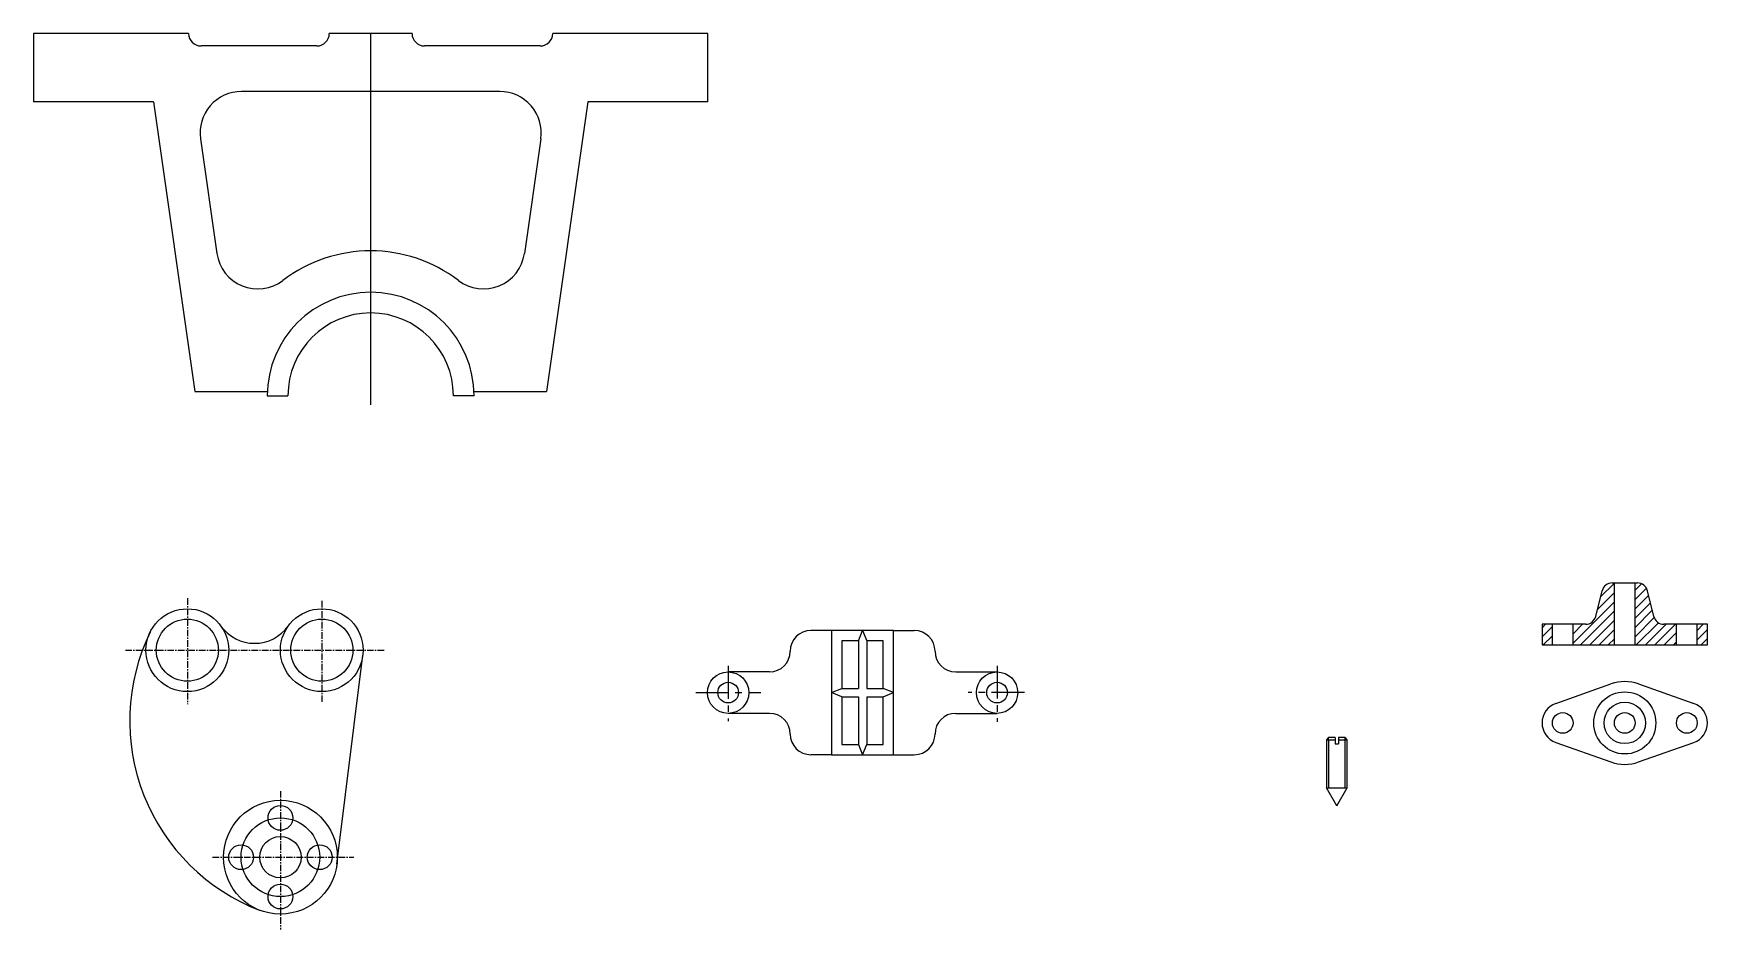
# Model space of a CAD drawing. Header units: millimetres. Extents: x 119 to 929, y 124 to 556.
import ezdxf

# ---------------------------------------------------------------- set-up
doc = ezdxf.new("R2010")
doc.units = ezdxf.units.MM
doc.header["$LTSCALE"] = 0.5
doc.linetypes.add('CENTER', pattern=[50.8, 31.75, -6.35, 6.35, -6.35])

msp = doc.modelspace()

# ---------------------------------------------------------------- hatches: boundary and pattern name
at = {"ltscale": 0.5}
h = msp.add_hatch(dxfattribs=at)
h.set_pattern_fill('ANSI31', color=256, style=0)
h.paths.add_polyline_path([(883.68, 291.09), (882.59, 291.09, 0.344151), (877.74, 287.31), (874.63, 274.88, -0.344151), (869.78, 271.09), (863.68, 271.09), (863.68, 261.09), (883.68, 261.09)])
h.paths.add_polyline_path([(853.68, 271.09), (848.68, 271.09), (848.68, 261.09), (853.68, 261.09)])
h.paths.add_polyline_path([(913.68, 271.09), (907.59, 271.09, -0.344151), (902.74, 274.88), (899.63, 287.31, 0.344151), (894.78, 291.09), (893.68, 291.09), (893.68, 261.09), (913.68, 261.09)])
h.paths.add_polyline_path([(928.68, 271.09), (923.68, 271.09), (923.68, 261.09), (928.68, 261.09)])

# ---------------------------------------------------------------- linework, layer by layer
for p, q in [((119.41, 556.47), (119.41, 523.47)), ((194.41, 556.47), (119.41, 556.47)), ((194.41, 556.47), (194.41, 556.47)), ((256.41, 550.47), (200.41, 550.47)), ((262.41, 556.47), (262.41, 556.47)), ((302.41, 556.47), (262.41, 556.47)), ((282.41, 556.47), (282.41, 377.06)), ((302.41, 556.47), (302.41, 556.47)), ((364.41, 550.47), (308.41, 550.47)), ((445.41, 556.47), (370.41, 556.47)), ((370.41, 556.47), (370.41, 556.47)), ((445.41, 523.47), (445.41, 556.47)), ((344.86, 528.47), (219.96, 528.47)), ((344.86, 528.47), (219.96, 528.47)), ((344.86, 528.47), (219.96, 528.47)), ((177.41, 523.47), (119.41, 523.47)), ((177.41, 523.47), (197.41, 383.47)), ((387.41, 523.47), (367.41, 383.47)), ((445.41, 523.47), (387.41, 523.47)), ((200.16, 505.64), (208.07, 450.24)), ((364.66, 505.64), (356.74, 450.24)), ((197.41, 383.47), (232.45, 383.47)), ((232.41, 381.47), (242.41, 381.47)), ((332.41, 381.47), (322.41, 381.47)), ((332.37, 383.47), (367.41, 383.47)), ((874.63, 274.88), (877.74, 287.31)), ((882.59, 291.09), (894.78, 291.09)), ((883.68, 261.09), (883.68, 291.09)), ((893.68, 261.09), (893.68, 291.09)), ((902.74, 274.88), (899.63, 287.31)), ((848.68, 271.09), (848.68, 261.09)), ((869.78, 271.09), (848.68, 271.09)), ((853.68, 261.09), (853.68, 271.09)), ((863.68, 261.09), (863.68, 271.09)), ((928.68, 271.09), (907.59, 271.09)), ((913.68, 261.09), (913.68, 271.09)), ((923.68, 261.09), (923.68, 271.09)), ((928.68, 261.09), (928.68, 271.09)), ((848.68, 261.09), (928.68, 261.09)), ((855.35, 232.86), (882.02, 242.29)), ((895.35, 242.29), (922.02, 232.86)), ((745.51, 216.35), (744.51, 215.35)), ((744.51, 215.35), (748.71, 215.35)), ((744.51, 215.35), (744.51, 192.01)), ((748.71, 216.35), (745.51, 216.35)), ((745.51, 215.35), (745.51, 216.35)), ((745.51, 215.35), (745.51, 192.01)), ((748.71, 216.35), (748.71, 213.35)), ((748.71, 213.35), (750.31, 213.35)), ((750.31, 216.35), (750.31, 213.35)), ((753.51, 216.35), (750.31, 216.35)), ((750.31, 215.35), (754.51, 215.35)), ((754.51, 215.35), (753.51, 216.35)), ((753.51, 215.35), (753.51, 216.35)), ((753.51, 192.01), (753.51, 215.35)), ((754.51, 192.01), (754.51, 215.35)), ((855.35, 214), (882.02, 204.57)), ((895.35, 204.57), (922.02, 214)), ((749.51, 183.35), (744.51, 192.01)), ((744.51, 192.01), (754.51, 192.01)), ((749.51, 183.35), (754.51, 192.01))]:
    msp.add_line(p, q, dxfattribs=at)
at = {"color": 2, "linetype": 'CENTER', "ltscale": 0.2}
for p, q in [((193.79, 283.7), (193.79, 232.46)), ((258.79, 282.45), (258.79, 233.21)), ((163.83, 258.57), (289.26, 258.57)), ((238.79, 190.52), (238.79, 123.65)), ((205.95, 158.57), (274.33, 158.57))]:
    msp.add_line(p, q, dxfattribs=at)
for p, q in [((505.23, 268.07), (495.23, 268.07)), ((518.23, 263.07), (520.23, 268.07)), ((520.23, 268.07), (522.23, 263.07)), ((535.23, 268.07), (545.23, 268.07)), ((518.23, 263.07), (518.23, 240.07)), ((522.23, 263.07), (522.23, 240.07)), ((266.08, 155.17), (278.64, 256.1)), ((485.23, 258.07), (485.23, 258.07)), ((555.23, 258.07), (555.23, 258.07)), ((475.23, 248.07), (455.23, 248.07)), ((565.23, 248.07), (585.23, 248.07)), ((505.23, 238.07), (510.23, 240.07)), ((510.23, 236.07), (505.23, 238.07)), ((510.23, 240.07), (518.23, 240.07)), ((510.23, 236.07), (518.23, 236.07)), ((518.23, 236.07), (518.23, 213.07)), ((522.23, 240.07), (530.23, 240.07)), ((522.23, 236.07), (522.23, 213.07)), ((522.23, 236.07), (530.23, 236.07)), ((535.23, 238.07), (530.23, 240.07)), ((530.23, 236.07), (535.23, 238.07)), ((475.23, 228.07), (455.23, 228.07)), ((565.23, 228.07), (585.23, 228.07)), ((485.23, 218.07), (485.23, 218.07)), ((518.23, 213.07), (520.23, 208.07)), ((520.23, 208.07), (522.23, 213.07)), ((555.23, 218.07), (555.23, 218.07)), ((505.23, 208.07), (495.23, 208.07)), ((535.23, 208.07), (545.23, 208.07))]:
    msp.add_line(p, q)
at = {"color": 3, "linetype": 'CENTER'}
for p, q in [((455.23, 250.95), (455.23, 224.25)), ((585.23, 251.08), (585.23, 223.98)), ((439.6, 238.07), (471.1, 238.07)), ((598.45, 238.07), (571.2, 238.07))]:
    msp.add_line(p, q, dxfattribs=at)
msp.add_lwpolyline([(505.23, 208.07), (535.23, 208.07), (535.23, 268.07), (505.23, 268.07)], close=True)
for points in [[(518.23, 263.07), (510.23, 263.07), (510.23, 240.07)], [(530.23, 240.07), (530.23, 263.07), (522.23, 263.07)], [(510.23, 236.07), (510.23, 213.07), (518.23, 213.07)], [(522.23, 213.07), (530.23, 213.07), (530.23, 236.07)]]:
    msp.add_lwpolyline(points)
for centre, radius in [((193.79, 258.57), 20), ((258.79, 258.57), 20), ((193.79, 258.57), 15), ((258.79, 258.57), 15), ((455.23, 238.07), 10), ((455.23, 238.07), 5), ((585.23, 238.07), 10), ((585.23, 238.07), 5), ((238.79, 158.57), 27.5), ((238.79, 177.57), 6), ((238.79, 158.57), 19), ((219.79, 158.57), 6), ((238.79, 158.57), 10), ((257.79, 158.57), 6), ((238.79, 139.57), 6)]:
    msp.add_circle(centre, radius)
at = {"ltscale": 0.5}
for centre, radius in [((888.68, 223.43), 15), ((858.68, 223.43), 5), ((888.68, 223.43), 10), ((888.68, 223.43), 5), ((918.68, 223.43), 5)]:
    msp.add_circle(centre, radius, dxfattribs=at)
for centre, radius, start, end in [((200.41, 556.47), 6, 180, 270), ((256.41, 556.47), 6, 270, 0), ((308.41, 556.47), 6, 180, 270), ((364.41, 556.47), 6, 270, 360), ((219.96, 508.47), 20, 90, 188.1301), ((344.86, 508.47), 20, 351.8699, 90), ((227.87, 453.06), 20, 188.1301, 307.29765), ((282.41, 381.47), 70, 52.70235, 127.29765), ((336.94, 453.06), 20, 232.70235, 351.8699), ((282.41, 381.47), 50, 0, 180), ((282.41, 381.47), 40, 0, 180), ((882.59, 286.09), 5, 90, 165.96376), ((894.78, 286.09), 5, 14.03624, 90), ((869.78, 276.09), 5, 270, 345.96376), ((907.59, 276.09), 5, 194.03624, 270), ((888.68, 223.43), 20, 70.52878, 109.47122), ((858.68, 223.43), 10, 109.47122, 250.52878), ((918.68, 223.43), 10, 289.47122, 70.52878), ((888.68, 223.43), 20, 250.52878, 289.47122)]:
    msp.add_arc(centre, radius, start, end, dxfattribs=at)
for centre, radius, start, end in [((263.92, 224.44), 98, 154.04905, 249.11291), ((226.29, 281.89), 20, 215.65909, 324.34091), ((495.23, 258.07), 10, 90, 180), ((545.23, 258.07), 10, 0, 90), ((475.23, 258.07), 10, 270, 360), ((565.23, 258.07), 10, 180, 270), ((475.23, 218.07), 10, 0, 90), ((565.23, 218.07), 10, 90, 180), ((495.23, 218.07), 10, 180, 270), ((545.23, 218.07), 10, 270, 360)]:
    msp.add_arc(centre, radius, start, end)

doc.saveas('drawing.dxf')
